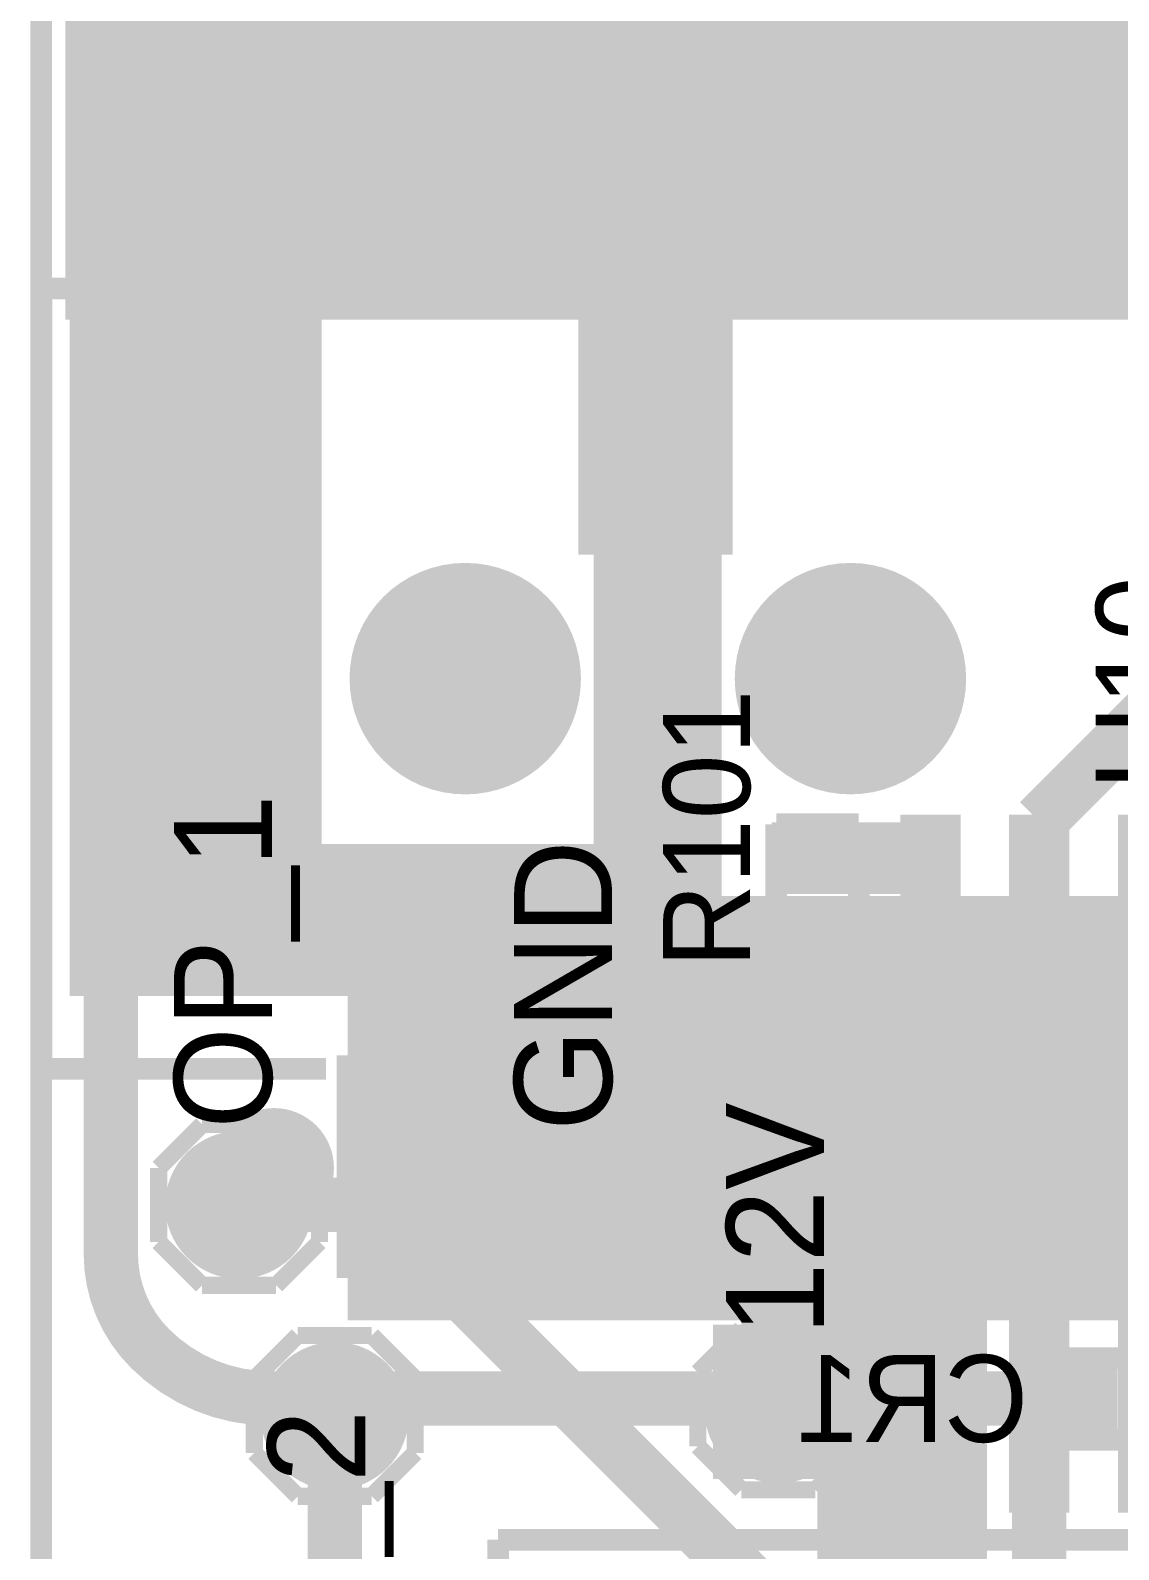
# Model space of a CAD drawing. Header units: millimetres. Extents: x 2.38 to 5.41, y 1.88 to 4.71.
# Drawn here: x 2.382 to 2.883, y 2.351 to 3.05 of the extents above; entities that cross this region are included whole.
import ezdxf

# ---------------------------------------------------------------- set-up
doc = ezdxf.new("R2010")
doc.units = ezdxf.units.MM
doc.header["$MEASUREMENT"] = 0
for name, color, linetype in [('BottomLayer', 5, 'Continuous'), ('BottomOverlay', 54, 'Continuous'), ('BottomPaste', 16, 'Continuous'), ('BottomSolder', 6, 'Continuous'), ('Mechanical2', 216, 'Continuous'), ('MultiLayer', 9, 'Continuous'), ('PadHoleLayer', 156, 'Continuous'), ('TopLayer', 1, 'Continuous'), ('TopOverlay', 2, 'Continuous'), ('TopPaste', 8, 'Continuous'), ('TopSolder', 216, 'Continuous'), ('ViaHoleLayer', 16, 'Continuous')]:
    doc.layers.add(name, color=color, linetype=linetype)

# ---------------------------------------------------------------- blocks, each defined once
blk = doc.blocks.new('C__0402_B_8')
at = {"layer": 'BottomLayer'}
for points in [[(-0.0275, 0.0125), (-0.0275, -0.0125), (-0.0095, 0.0125), (-0.0095, -0.0125)], [(0.0095, 0.0125), (0.0095, -0.0125), (0.0275, 0.0125), (0.0275, -0.0125)]]:
    blk.add_solid(points, dxfattribs=at)
at = {"layer": 'BottomOverlay', "const_width": 0.01}
for points in [[(-0.034, 0.019), (-0.034, -0.0185)], [(0.034, 0.019), (-0.034, 0.019)], [(0.034, 0.019), (0.034, -0.0185)], [(0.034, -0.0185), (-0.034, -0.0185)]]:
    blk.add_lwpolyline(points, dxfattribs=at)
at = {"layer": 'BottomPaste'}
for points in [[(-0.0275, 0.0125), (-0.0275, -0.0125), (-0.0095, 0.0125), (-0.0095, -0.0125)], [(0.0095, 0.0125), (0.0095, -0.0125), (0.0275, 0.0125), (0.0275, -0.0125)]]:
    blk.add_solid(points, dxfattribs=at)
at = {"layer": 'BottomSolder'}
for points in [[(-0.0315, 0.0165), (-0.0315, -0.0165), (-0.0055, 0.0165), (-0.0055, -0.0165)], [(0.0055, 0.0165), (0.0055, -0.0165), (0.0315, 0.0165), (0.0315, -0.0165)]]:
    blk.add_solid(points, dxfattribs=at)
blk = doc.blocks.new('DC_005_5A_2_5_SMT_B_11')
at = {"layer": 'BottomLayer', "const_width": 0.04921}
for points in [[(-0.02461, 0, 1), (0.02461, 0, 1)], [(0.15256, 0, 1), (0.20177, 0, 1)]]:
    blk.add_lwpolyline(points, format="xyb", close=True, dxfattribs=at)
at = {"layer": 'BottomLayer'}
for points in [[(-0.05512, 0.17717), (0.05512, 0.17717), (-0.05512, 0.27165), (0.05512, 0.27165)], [(0.18504, 0.17717), (0.29528, 0.17717), (0.18504, 0.27165), (0.29528, 0.27165)], [(-0.05512, -0.27165), (0.05512, -0.27165), (-0.05512, -0.17717), (0.05512, -0.17717)], [(0.18504, -0.27165), (0.29528, -0.27165), (0.18504, -0.17717), (0.29528, -0.17717)]]:
    blk.add_solid(points, dxfattribs=at)
at = {"layer": 'BottomOverlay', "const_width": 0.01}
for points in [[(-0.195, 0.17941), (-0.064, 0.17941)], [(-0.19485, -0.17941), (-0.19485, 0.17941)], [(0.077, 0.17941), (0.15884, 0.17941)], [(0.30416, 0.17941), (0.386, 0.17941)], [(0.38601, -0.17941), (0.38601, 0.17941)], [(-0.195, -0.17941), (-0.064, -0.17941)], [(0.077, -0.17941), (0.15884, -0.17941)], [(0.30416, -0.17941), (0.386, -0.17941)]]:
    blk.add_lwpolyline(points, dxfattribs=at)
at = {"layer": 'BottomOverlay'}
for points, const_width in [([(-0.07023, -0.225, 1), (-0.10561, -0.225, 1)], 0.01969), ([(-0.11053, -0.225, 1), (-0.10069, -0.225, 1)], 0.00984), ([(-0.07515, -0.225, 1), (-0.06531, -0.225, 1)], 0.00984)]:
    blk.add_lwpolyline(points, format="xyb", close=True, dxfattribs=dict(at, const_width=const_width))
at = {"layer": 'BottomPaste'}
for points in [[(-0.05512, 0.17717), (0.05512, 0.17717), (-0.05512, 0.27165), (0.05512, 0.27165)], [(0.18504, 0.17717), (0.29528, 0.17717), (0.18504, 0.27165), (0.29528, 0.27165)], [(-0.05512, -0.27165), (0.05512, -0.27165), (-0.05512, -0.17717), (0.05512, -0.17717)], [(0.18504, -0.27165), (0.29528, -0.27165), (0.18504, -0.17717), (0.29528, -0.17717)]]:
    blk.add_solid(points, dxfattribs=at)
at = {"layer": 'BottomSolder', "const_width": 0.05321}
for points in [[(-0.02661, 0, 1), (0.02661, 0, 1)], [(0.15056, 0, 1), (0.20377, 0, 1)]]:
    blk.add_lwpolyline(points, format="xyb", close=True, dxfattribs=at)
at = {"layer": 'BottomSolder'}
for points in [[(-0.05912, 0.17317), (0.05912, 0.17317), (-0.05912, 0.27565), (0.05912, 0.27565)], [(0.18104, 0.17317), (0.29928, 0.17317), (0.18104, 0.27565), (0.29928, 0.27565)], [(-0.05912, -0.27565), (0.05912, -0.27565), (-0.05912, -0.17317), (0.05912, -0.17317)], [(0.18104, -0.27565), (0.29928, -0.27565), (0.18104, -0.17317), (0.29928, -0.17317)]]:
    blk.add_solid(points, dxfattribs=at)
at = {"layer": 'MultiLayer', "const_width": 0.04921}
for points in [[(-0.02461, 0, 1), (0.02461, 0, 1)], [(0.15256, 0, 1), (0.20177, 0, 1)]]:
    blk.add_lwpolyline(points, format="xyb", close=True, dxfattribs=at)
at = {"layer": 'PadHoleLayer'}
for points, const_width in [([(0.15945, 0, 1), (0.19488, 0, 1)], 0.03543), ([(-0.01575, 0, 1), (0.01575, 0, 1)], 0.0315)]:
    blk.add_lwpolyline(points, format="xyb", close=True, dxfattribs=dict(at, const_width=const_width))
at = {"layer": 'TopLayer', "const_width": 0.04921}
for points in [[(-0.02461, 0, 1), (0.02461, 0, 1)], [(0.15256, 0, 1), (0.20177, 0, 1)]]:
    blk.add_lwpolyline(points, format="xyb", close=True, dxfattribs=at)
at = {"layer": 'TopSolder', "const_width": 0.05321}
for points in [[(-0.02661, 0, 1), (0.02661, 0, 1)], [(0.15056, 0, 1), (0.20377, 0, 1)]]:
    blk.add_lwpolyline(points, format="xyb", close=True, dxfattribs=at)
blk = doc.blocks.new('DRV8871DDAR_34')
at = {"layer": 'TopLayer'}
for points in [[(-0.1565, 0.06516), (-0.06988, 0.06516), (-0.1565, 0.08484), (-0.06988, 0.08484)], [(0.06988, 0.06516), (0.1565, 0.06516), (0.06988, 0.08484), (0.1565, 0.08484)], [(-0.04724, -0.06102), (0.04724, -0.06102), (-0.04724, 0.06102), (0.04724, 0.06102)], [(-0.1565, 0.01516), (-0.06988, 0.01516), (-0.1565, 0.03484), (-0.06988, 0.03484)], [(0.06988, 0.01516), (0.1565, 0.01516), (0.06988, 0.03484), (0.1565, 0.03484)], [(-0.1565, -0.03484), (-0.06988, -0.03484), (-0.1565, -0.01516), (-0.06988, -0.01516)], [(0.06988, -0.03484), (0.1565, -0.03484), (0.06988, -0.01516), (0.1565, -0.01516)], [(-0.1565, -0.08484), (-0.06988, -0.08484), (-0.1565, -0.06516), (-0.06988, -0.06516)], [(0.06988, -0.08484), (0.1565, -0.08484), (0.06988, -0.06516), (0.1565, -0.06516)]]:
    blk.add_solid(points, dxfattribs=at)
at = {"layer": 'TopOverlay'}
for points, const_width in [([(-0.138, 0.103, 1), (-0.144, 0.103, 1)], 0.01969), ([(-0.14892, 0.103, 1), (-0.13908, 0.103, 1)], 0.00984), ([(-0.14292, 0.103, 1), (-0.13308, 0.103, 1)], 0.00984)]:
    blk.add_lwpolyline(points, format="xyb", close=True, dxfattribs=dict(at, const_width=const_width))
at = {"layer": 'TopOverlay', "const_width": 0.01}
for points in [[(0.072, 0.1), (-0.073, 0.1)], [(0.072, -0.1), (-0.073, -0.1)]]:
    blk.add_lwpolyline(points, dxfattribs=at)
at = {"layer": 'TopPaste'}
for points in [[(-0.1565, 0.06516), (-0.06988, 0.06516), (-0.1565, 0.08484), (-0.06988, 0.08484)], [(0.06988, 0.06516), (0.1565, 0.06516), (0.06988, 0.08484), (0.1565, 0.08484)], [(-0.04724, -0.06102), (0.04724, -0.06102), (-0.04724, 0.06102), (0.04724, 0.06102)], [(-0.1565, 0.01516), (-0.06988, 0.01516), (-0.1565, 0.03484), (-0.06988, 0.03484)], [(0.06988, 0.01516), (0.1565, 0.01516), (0.06988, 0.03484), (0.1565, 0.03484)], [(-0.1565, -0.03484), (-0.06988, -0.03484), (-0.1565, -0.01516), (-0.06988, -0.01516)], [(0.06988, -0.03484), (0.1565, -0.03484), (0.06988, -0.01516), (0.1565, -0.01516)], [(-0.1565, -0.08484), (-0.06988, -0.08484), (-0.1565, -0.06516), (-0.06988, -0.06516)], [(0.06988, -0.08484), (0.1565, -0.08484), (0.06988, -0.06516), (0.1565, -0.06516)]]:
    blk.add_solid(points, dxfattribs=at)
at = {"layer": 'TopSolder'}
for points in [[(-0.1605, 0.06116), (-0.06588, 0.06116), (-0.1605, 0.08884), (-0.06588, 0.08884)], [(0.06588, 0.06116), (0.1605, 0.06116), (0.06588, 0.08884), (0.1605, 0.08884)], [(-0.05124, -0.06502), (0.05124, -0.06502), (-0.05124, 0.06502), (0.05124, 0.06502)], [(-0.1605, 0.01116), (-0.06588, 0.01116), (-0.1605, 0.03884), (-0.06588, 0.03884)], [(0.06588, 0.01116), (0.1605, 0.01116), (0.06588, 0.03884), (0.1605, 0.03884)], [(-0.1605, -0.03884), (-0.06588, -0.03884), (-0.1605, -0.01116), (-0.06588, -0.01116)], [(0.06588, -0.03884), (0.1605, -0.03884), (0.06588, -0.01116), (0.1605, -0.01116)], [(-0.1605, -0.08884), (-0.06588, -0.08884), (-0.1605, -0.06116), (-0.06588, -0.06116)], [(0.06588, -0.08884), (0.1605, -0.08884), (0.06588, -0.06116), (0.1605, -0.06116)]]:
    blk.add_solid(points, dxfattribs=at)
blk = doc.blocks.new('R__0402_86')
at = {"layer": 'TopLayer'}
for points in [[(-0.0095, -0.0125), (-0.0095, 0.0125), (-0.0275, -0.0125), (-0.0275, 0.0125)], [(0.0275, -0.0125), (0.0275, 0.0125), (0.0095, -0.0125), (0.0095, 0.0125)]]:
    blk.add_solid(points, dxfattribs=at)
at = {"layer": 'TopOverlay', "const_width": 0.01}
for points in [[(-0.034, -0.019), (-0.034, 0.019)], [(0.034, 0.019), (-0.034, 0.019)], [(0.034, -0.019), (0.034, 0.019)], [(0.034, -0.019), (-0.034, -0.019)]]:
    blk.add_lwpolyline(points, dxfattribs=at)
at = {"layer": 'TopPaste'}
for points in [[(-0.0095, -0.0125), (-0.0095, 0.0125), (-0.0275, -0.0125), (-0.0275, 0.0125)], [(0.0275, -0.0125), (0.0275, 0.0125), (0.0095, -0.0125), (0.0095, 0.0125)]]:
    blk.add_solid(points, dxfattribs=at)
at = {"layer": 'TopSolder'}
for points in [[(-0.0055, -0.0165), (-0.0055, 0.0165), (-0.0315, -0.0165), (-0.0315, 0.0165)], [(0.0315, -0.0165), (0.0315, 0.0165), (0.0055, -0.0165), (0.0055, 0.0165)]]:
    blk.add_solid(points, dxfattribs=at)
blk = doc.blocks.new('TEST_POINT_124')
at = {"layer": 'TopLayer', "const_width": 0.03}
blk.add_lwpolyline([(-0.015, 0, 1), (0.015, 0, 1)], format="xyb", close=True, dxfattribs=at)
at = {"layer": 'TopOverlay', "const_width": 0.00787}
for points in [[(-0.037, 0.017), (-0.017, 0.037)], [(-0.017, 0.037), (0.017, 0.037)], [(-0.017, 0.037), (0.017, 0.037)], [(0.017, 0.037), (0.037, 0.017)], [(-0.037, -0.017), (-0.037, 0.017)], [(0.037, -0.017), (0.037, 0.017)], [(-0.037, -0.017), (-0.017, -0.037)], [(0.017, -0.037), (0.037, -0.017)], [(-0.017, -0.037), (0.017, -0.037)], [(-0.017, -0.037), (0.017, -0.037)]]:
    blk.add_lwpolyline(points, dxfattribs=at)
at = {"layer": 'TopPaste', "const_width": 0.03}
blk.add_lwpolyline([(-0.015, 0, 1), (0.015, 0, 1)], format="xyb", close=True, dxfattribs=at)
at = {"layer": 'TopSolder', "const_width": 0.034}
blk.add_lwpolyline([(-0.017, 0, 1), (0.017, 0, 1)], format="xyb", close=True, dxfattribs=at)
blk = doc.blocks.new('TEST_POINT_125')
at = {"layer": 'TopLayer', "const_width": 0.03}
blk.add_lwpolyline([(-0.015, 0, 1), (0.015, 0, 1)], format="xyb", close=True, dxfattribs=at)
at = {"layer": 'TopOverlay', "const_width": 0.00787}
for points in [[(-0.037, 0.017), (-0.017, 0.037)], [(-0.017, 0.037), (0.017, 0.037)], [(-0.017, 0.037), (0.017, 0.037)], [(0.017, 0.037), (0.037, 0.017)], [(-0.037, -0.017), (-0.037, 0.017)], [(0.037, -0.017), (0.037, 0.017)], [(-0.037, -0.017), (-0.017, -0.037)], [(0.017, -0.037), (0.037, -0.017)], [(-0.017, -0.037), (0.017, -0.037)], [(-0.017, -0.037), (0.017, -0.037)]]:
    blk.add_lwpolyline(points, dxfattribs=at)
at = {"layer": 'TopPaste', "const_width": 0.03}
blk.add_lwpolyline([(-0.015, 0, 1), (0.015, 0, 1)], format="xyb", close=True, dxfattribs=at)
at = {"layer": 'TopSolder', "const_width": 0.034}
blk.add_lwpolyline([(-0.017, 0, 1), (0.017, 0, 1)], format="xyb", close=True, dxfattribs=at)
blk = doc.blocks.new('TEST_POINT_126')
at = {"layer": 'TopLayer', "const_width": 0.03}
blk.add_lwpolyline([(-0.015, 0, 1), (0.015, 0, 1)], format="xyb", close=True, dxfattribs=at)
at = {"layer": 'TopOverlay', "const_width": 0.00787}
for points in [[(-0.037, 0.017), (-0.017, 0.037)], [(-0.017, 0.037), (0.017, 0.037)], [(-0.017, 0.037), (0.017, 0.037)], [(0.017, 0.037), (0.037, 0.017)], [(-0.037, -0.017), (-0.037, 0.017)], [(0.037, -0.017), (0.037, 0.017)], [(-0.037, -0.017), (-0.017, -0.037)], [(0.017, -0.037), (0.037, -0.017)], [(-0.017, -0.037), (0.017, -0.037)], [(-0.017, -0.037), (0.017, -0.037)]]:
    blk.add_lwpolyline(points, dxfattribs=at)
at = {"layer": 'TopPaste', "const_width": 0.03}
blk.add_lwpolyline([(-0.015, 0, 1), (0.015, 0, 1)], format="xyb", close=True, dxfattribs=at)
at = {"layer": 'TopSolder', "const_width": 0.034}
blk.add_lwpolyline([(-0.017, 0, 1), (0.017, 0, 1)], format="xyb", close=True, dxfattribs=at)
blk = doc.blocks.new('TEST_POINT_128')
at = {"layer": 'TopLayer', "const_width": 0.03}
blk.add_lwpolyline([(-0.015, 0, 1), (0.015, 0, 1)], format="xyb", close=True, dxfattribs=at)
at = {"layer": 'TopOverlay', "const_width": 0.00787}
for points in [[(-0.037, 0.017), (-0.017, 0.037)], [(-0.017, 0.037), (0.017, 0.037)], [(-0.017, 0.037), (0.017, 0.037)], [(0.017, 0.037), (0.037, 0.017)], [(-0.037, -0.017), (-0.037, 0.017)], [(0.037, -0.017), (0.037, 0.017)], [(-0.037, -0.017), (-0.017, -0.037)], [(0.017, -0.037), (0.037, -0.017)], [(-0.017, -0.037), (0.017, -0.037)], [(-0.017, -0.037), (0.017, -0.037)]]:
    blk.add_lwpolyline(points, dxfattribs=at)
at = {"layer": 'TopPaste', "const_width": 0.03}
blk.add_lwpolyline([(-0.015, 0, 1), (0.015, 0, 1)], format="xyb", close=True, dxfattribs=at)
at = {"layer": 'TopSolder', "const_width": 0.034}
blk.add_lwpolyline([(-0.017, 0, 1), (0.017, 0, 1)], format="xyb", close=True, dxfattribs=at)
blk = doc.blocks.new('WJ301V_5_0_2P_136')
at = {"layer": 'BottomLayer', "const_width": 0.04921}
for points in [[(-0.22146, 0, 1), (-0.17224, 0, 1)], [(-0.02461, 0, 1), (0.02461, 0, 1)]]:
    blk.add_lwpolyline(points, format="xyb", close=True, dxfattribs=at)
at = {"layer": 'BottomSolder', "const_width": 0.05321}
for points in [[(-0.22346, 0, 1), (-0.17024, 0, 1)], [(-0.02661, 0, 1), (0.02661, 0, 1)]]:
    blk.add_lwpolyline(points, format="xyb", close=True, dxfattribs=at)
at = {"layer": 'MultiLayer', "const_width": 0.04921}
for points in [[(-0.22146, 0, 1), (-0.17224, 0, 1)], [(-0.02461, 0, 1), (0.02461, 0, 1)]]:
    blk.add_lwpolyline(points, format="xyb", close=True, dxfattribs=at)
at = {"layer": 'PadHoleLayer', "const_width": 0.02559}
for points in [[(-0.20965, 0, 1), (-0.18406, 0, 1)], [(-0.0128, 0, 1), (0.0128, 0, 1)]]:
    blk.add_lwpolyline(points, format="xyb", close=True, dxfattribs=at)
at = {"layer": 'TopLayer', "const_width": 0.04921}
for points in [[(-0.22146, 0, 1), (-0.17224, 0, 1)], [(-0.02461, 0, 1), (0.02461, 0, 1)]]:
    blk.add_lwpolyline(points, format="xyb", close=True, dxfattribs=at)
at = {"layer": 'TopOverlay', "const_width": 0.01}
for points in [[(-0.31789, -0.13762), (-0.31789, 0.157)], [(-0.31789, 0.157), (0.09843, 0.157)], [(0.09843, 0), (0.09843, 0.157)], [(0.09843, -0.13762), (0.09843, 0)], [(-0.24685, -0.115), (-0.22585, -0.094)], [(-0.22585, -0.094), (-0.17285, -0.094)], [(-0.17285, -0.094), (-0.15185, -0.115)], [(-0.05, -0.115), (-0.029, -0.094)], [(-0.029, -0.094), (0.024, -0.094)], [(0.024, -0.094), (0.045, -0.115)], [(-0.31789, -0.13762), (0.09843, -0.13762)]]:
    blk.add_lwpolyline(points, dxfattribs=at)
at = {"layer": 'TopSolder', "const_width": 0.05321}
for points in [[(-0.22346, 0, 1), (-0.17024, 0, 1)], [(-0.02661, 0, 1), (0.02661, 0, 1)]]:
    blk.add_lwpolyline(points, format="xyb", close=True, dxfattribs=at)
blk = doc.blocks.new('16TQC100MYF_B_168')
at = {"layer": 'BottomLayer'}
for points in [[(-0.18169, -0.05059), (-0.07185, -0.05059), (-0.18169, 0.05059), (-0.07185, 0.05059)], [(0.07185, -0.05059), (0.18169, -0.05059), (0.07185, 0.05059), (0.18169, 0.05059)]]:
    blk.add_solid(points, dxfattribs=at)
at = {"layer": 'BottomOverlay', "const_width": 0.01}
for points in [[(-0.142, 0.062), (-0.142, 0.091)], [(0.15, 0.091), (-0.142, 0.091)], [(0.15, 0.062), (0.15, 0.091)], [(-0.175, -0.092), (-0.175, -0.063)], [(-0.142, -0.091), (-0.142, -0.062)], [(0.15, -0.091), (0.15, -0.062)], [(-0.158, -0.077), (-0.191, -0.077)], [(0.15, -0.091), (-0.142, -0.091)]]:
    blk.add_lwpolyline(points, dxfattribs=at)
at = {"layer": 'BottomPaste'}
for points in [[(-0.18169, -0.05059), (-0.07185, -0.05059), (-0.18169, 0.05059), (-0.07185, 0.05059)], [(0.07185, -0.05059), (0.18169, -0.05059), (0.07185, 0.05059), (0.18169, 0.05059)]]:
    blk.add_solid(points, dxfattribs=at)
at = {"layer": 'BottomSolder'}
for points in [[(-0.18569, -0.05459), (-0.06785, -0.05459), (-0.18569, 0.05459), (-0.06785, 0.05459)], [(0.06785, -0.05459), (0.18569, -0.05459), (0.06785, 0.05459), (0.18569, 0.05459)]]:
    blk.add_solid(points, dxfattribs=at)

msp = doc.modelspace()

# ---------------------------------------------------------------- linework, layer by layer
at = {"layer": 'BottomLayer'}
for points, const_width in [([(2.73129, 3.06728), (2.82216, 2.97641)], 0.03), ([(2.49, 3.02), (2.49358, 3.02)], 0.03), ([(2.56429, 2.99071), (2.59, 2.965)], 0.03), ([(2.419, 2.48746), (2.419, 2.621)], 0.025), ([(2.49253, 2.421), (2.869, 2.421)], 0.025)]:
    msp.add_lwpolyline(points, dxfattribs=dict(at, const_width=const_width))
for points, const_width in [([(2.49358, 3.02, -0.198912), (2.56429, 2.99071)], 0.03), ([(2.437, 2.444, -0.198912), (2.419, 2.48746)], 0.025), ([(2.49253, 2.421, -0.198912), (2.437, 2.444)], 0.025)]:
    msp.add_lwpolyline(points, format="xyb", dxfattribs=dict(at, const_width=const_width))
for points, const_width in [([(2.48608, 3.02, 1), (2.50108, 3.02, 1)], 0.015), ([(2.44309, 3.02, 1), (2.45491, 3.02, 1)], 0.01181), ([(2.48409, 3.02, 1), (2.49591, 3.02, 1)], 0.01181), ([(2.55679, 2.99071, 1), (2.57179, 2.99071, 1)], 0.015), ([(2.65109, 2.87, 1), (2.66291, 2.87, 1)], 0.01181), ([(2.67909, 2.87, 1), (2.69091, 2.87, 1)], 0.01181), ([(2.65109, 2.824, 1), (2.66291, 2.824, 1)], 0.01181), ([(2.67909, 2.824, 1), (2.69091, 2.824, 1)], 0.01181), ([(2.41309, 2.621, 1), (2.42491, 2.621, 1)], 0.01181), ([(2.41275, 2.48746, 1), (2.42525, 2.48746, 1)], 0.0125), ([(2.43075, 2.444, 1), (2.44325, 2.444, 1)], 0.0125), ([(2.43075, 2.444, 1), (2.44325, 2.444, 1)], 0.0125), ([(2.48628, 2.421, 1), (2.49878, 2.421, 1)], 0.0125)]:
    msp.add_lwpolyline(points, format="xyb", close=True, dxfattribs=dict(at, const_width=const_width))
for points in [[(2.398, 2.917), (3.243, 2.917), (2.398, 3.231), (3.243, 3.231)], [(2.641, 2.613), (2.7, 2.613), (2.641, 2.886), (2.7, 2.886)], [(2.528, 2.457), (2.935, 2.457), (2.528, 2.652), (2.935, 2.652)]]:
    msp.add_solid(points, dxfattribs=at)
at = {"layer": 'BottomSolder', "const_width": 0.01581}
for points in [[(2.44109, 3.02, 1), (2.45691, 3.02, 1)], [(2.48209, 3.02, 1), (2.49791, 3.02, 1)], [(2.64909, 2.87, 1), (2.66491, 2.87, 1)], [(2.67709, 2.87, 1), (2.69291, 2.87, 1)], [(2.64909, 2.824, 1), (2.66491, 2.824, 1)], [(2.67709, 2.824, 1), (2.69291, 2.824, 1)], [(2.41109, 2.621, 1), (2.42691, 2.621, 1)]]:
    msp.add_lwpolyline(points, format="xyb", close=True, dxfattribs=at)
at = {"layer": 'Mechanical2', "const_width": 0.01}
msp.add_lwpolyline([(2.387, 4.539), (2.387, 2.058)], dxfattribs=at)
at = {"layer": 'MultiLayer', "const_width": 0.01181}
for points in [[(2.44309, 3.02, 1), (2.45491, 3.02, 1)], [(2.48409, 3.02, 1), (2.49591, 3.02, 1)], [(2.65109, 2.87, 1), (2.66291, 2.87, 1)], [(2.67909, 2.87, 1), (2.69091, 2.87, 1)], [(2.65109, 2.824, 1), (2.66291, 2.824, 1)], [(2.67909, 2.824, 1), (2.69091, 2.824, 1)], [(2.41309, 2.621, 1), (2.42491, 2.621, 1)]]:
    msp.add_lwpolyline(points, format="xyb", close=True, dxfattribs=at)
at = {"layer": 'TopLayer'}
for points, const_width in [([(2.44309, 3.02, 1), (2.45491, 3.02, 1)], 0.01181), ([(2.48409, 3.02, 1), (2.49591, 3.02, 1)], 0.01181), ([(2.65109, 2.87, 1), (2.66291, 2.87, 1)], 0.01181), ([(2.67909, 2.87, 1), (2.69091, 2.87, 1)], 0.01181), ([(2.65109, 2.824, 1), (2.66291, 2.824, 1)], 0.01181), ([(2.67909, 2.824, 1), (2.69091, 2.824, 1)], 0.01181), ([(2.73675, 2.673, 1), (2.74925, 2.673, 1)], 0.0125), ([(2.73875, 2.671, 1), (2.75125, 2.671, 1)], 0.0125), ([(2.41309, 2.621, 1), (2.42491, 2.621, 1)], 0.01181), ([(2.739, 2.54763, 1), (2.749, 2.54763, 1)], 0.01), ([(2.75863, 2.528, 1), (2.76863, 2.528, 1)], 0.01)]:
    msp.add_lwpolyline(points, format="xyb", close=True, dxfattribs=dict(at, const_width=const_width))
for points, const_width in [([(2.846, 2.68638), (2.924, 2.76438)], 0.025), ([(2.846, 2.64219), (2.846, 2.68638)], 0.025), ([(2.744, 2.54763), (2.744, 2.6325)], 0.02), ([(2.76363, 2.528), (2.87, 2.528)], 0.02), ([(2.475, 2.51), (2.478, 2.51)], 0.025), ([(2.478, 2.51), (2.54, 2.51)], 0.025), ([(2.54, 2.51), (2.718, 2.332)], 0.025), ([(2.522, 2.281), (2.522, 2.413)], 0.025), ([(2.846, 2.237), (2.846, 2.41581)], 0.025)]:
    msp.add_lwpolyline(points, dxfattribs=dict(at, const_width=const_width))
for points, const_width in [([(2.745, 2.671, -0.414214), (2.743, 2.673)], 0.025), ([(2.76363, 2.528, -0.414214), (2.744, 2.54763)], 0.02)]:
    msp.add_lwpolyline(points, format="xyb", dxfattribs=dict(at, const_width=const_width))
for points in [[(2.4, 2.606), (2.516, 2.606), (2.4, 3.174), (2.516, 3.174)], [(2.634, 2.809), (2.705, 2.809), (2.634, 3.05), (2.705, 3.05)], [(2.635, 2.994), (3.834, 2.994), (2.635, 3.05), (3.834, 3.05)], [(2.723, 2.653), (2.808, 2.653), (2.723, 2.686), (2.808, 2.686)], [(2.455, 2.606), (2.689, 2.606), (2.455, 2.676), (2.689, 2.676)], [(2.602, 2.478), (2.691, 2.478), (2.602, 2.676), (2.691, 2.676)], [(2.647, 2.477), (2.976, 2.477), (2.647, 2.585), (2.976, 2.585)], [(2.744, 2.264), (2.822, 2.264), (2.744, 2.47), (2.822, 2.47)], [(2.696, 2.384), (2.767, 2.384), (2.696, 2.455), (2.767, 2.455)]]:
    msp.add_solid(points, dxfattribs=at)
at = {"layer": 'TopSolder', "const_width": 0.01581}
for points in [[(2.44109, 3.02, 1), (2.45691, 3.02, 1)], [(2.48209, 3.02, 1), (2.49791, 3.02, 1)], [(2.64909, 2.87, 1), (2.66491, 2.87, 1)], [(2.67709, 2.87, 1), (2.69291, 2.87, 1)], [(2.64909, 2.824, 1), (2.66491, 2.824, 1)], [(2.67709, 2.824, 1), (2.69291, 2.824, 1)], [(2.41109, 2.621, 1), (2.42691, 2.621, 1)]]:
    msp.add_lwpolyline(points, format="xyb", close=True, dxfattribs=at)
at = {"layer": 'ViaHoleLayer', "const_width": 0.00591}
for points in [[(2.44605, 3.02, 1), (2.45195, 3.02, 1)], [(2.48705, 3.02, 1), (2.49295, 3.02, 1)], [(2.65405, 2.87, 1), (2.65995, 2.87, 1)], [(2.68205, 2.87, 1), (2.68795, 2.87, 1)], [(2.65405, 2.824, 1), (2.65995, 2.824, 1)], [(2.68205, 2.824, 1), (2.68795, 2.824, 1)], [(2.41605, 2.621, 1), (2.42195, 2.621, 1)]]:
    msp.add_lwpolyline(points, format="xyb", close=True, dxfattribs=at)

# ---------------------------------------------------------------- block references
for name, p, rotation in [('16TQC100MYF_B_168', (2.704, 3.222), 270), ('DC_005_5A_2_5_SMT_B_11', (2.582, 2.752), 360), ('R__0402_86', (2.744, 2.651), 270), ('DRV8871DDAR_34', (2.871, 2.529), 270), ('C__0402_B_8', (2.8875, 2.421), 180), ('WJ301V_5_0_2P_136', (2.915, 2.199), 360)]:
    msp.add_blockref(name, p, dxfattribs=dict(rotation=rotation))
for name, p in [('TEST_POINT_126', (2.478, 2.51)), ('TEST_POINT_128', (2.629, 2.509)), ('TEST_POINT_125', (2.522, 2.413)), ('TEST_POINT_124', (2.726, 2.416))]:
    msp.add_blockref(name, p)

# ---------------------------------------------------------------- texts
at = {"layer": 'BottomOverlay', "text_generation_flag": 2}
msp.add_text('CR1', height=0.04, dxfattribs=at).set_placement((2.841, 2.401))
at = {"layer": 'TopOverlay'}
for s, height, p in [('U10', 0.04, (2.912, 2.701)), ('R101', 0.04, (2.713, 2.619)), ('OP_1', 0.045, (2.49305, 2.545)), ('GND', 0.045, (2.64947, 2.544)), ('12V', 0.045, (2.747, 2.45)), ('OP_2', 0.045, (2.53605, 2.262))]:
    msp.add_text(s, height=height, rotation=90, dxfattribs=at).set_placement(p)

doc.saveas('drawing.dxf')
